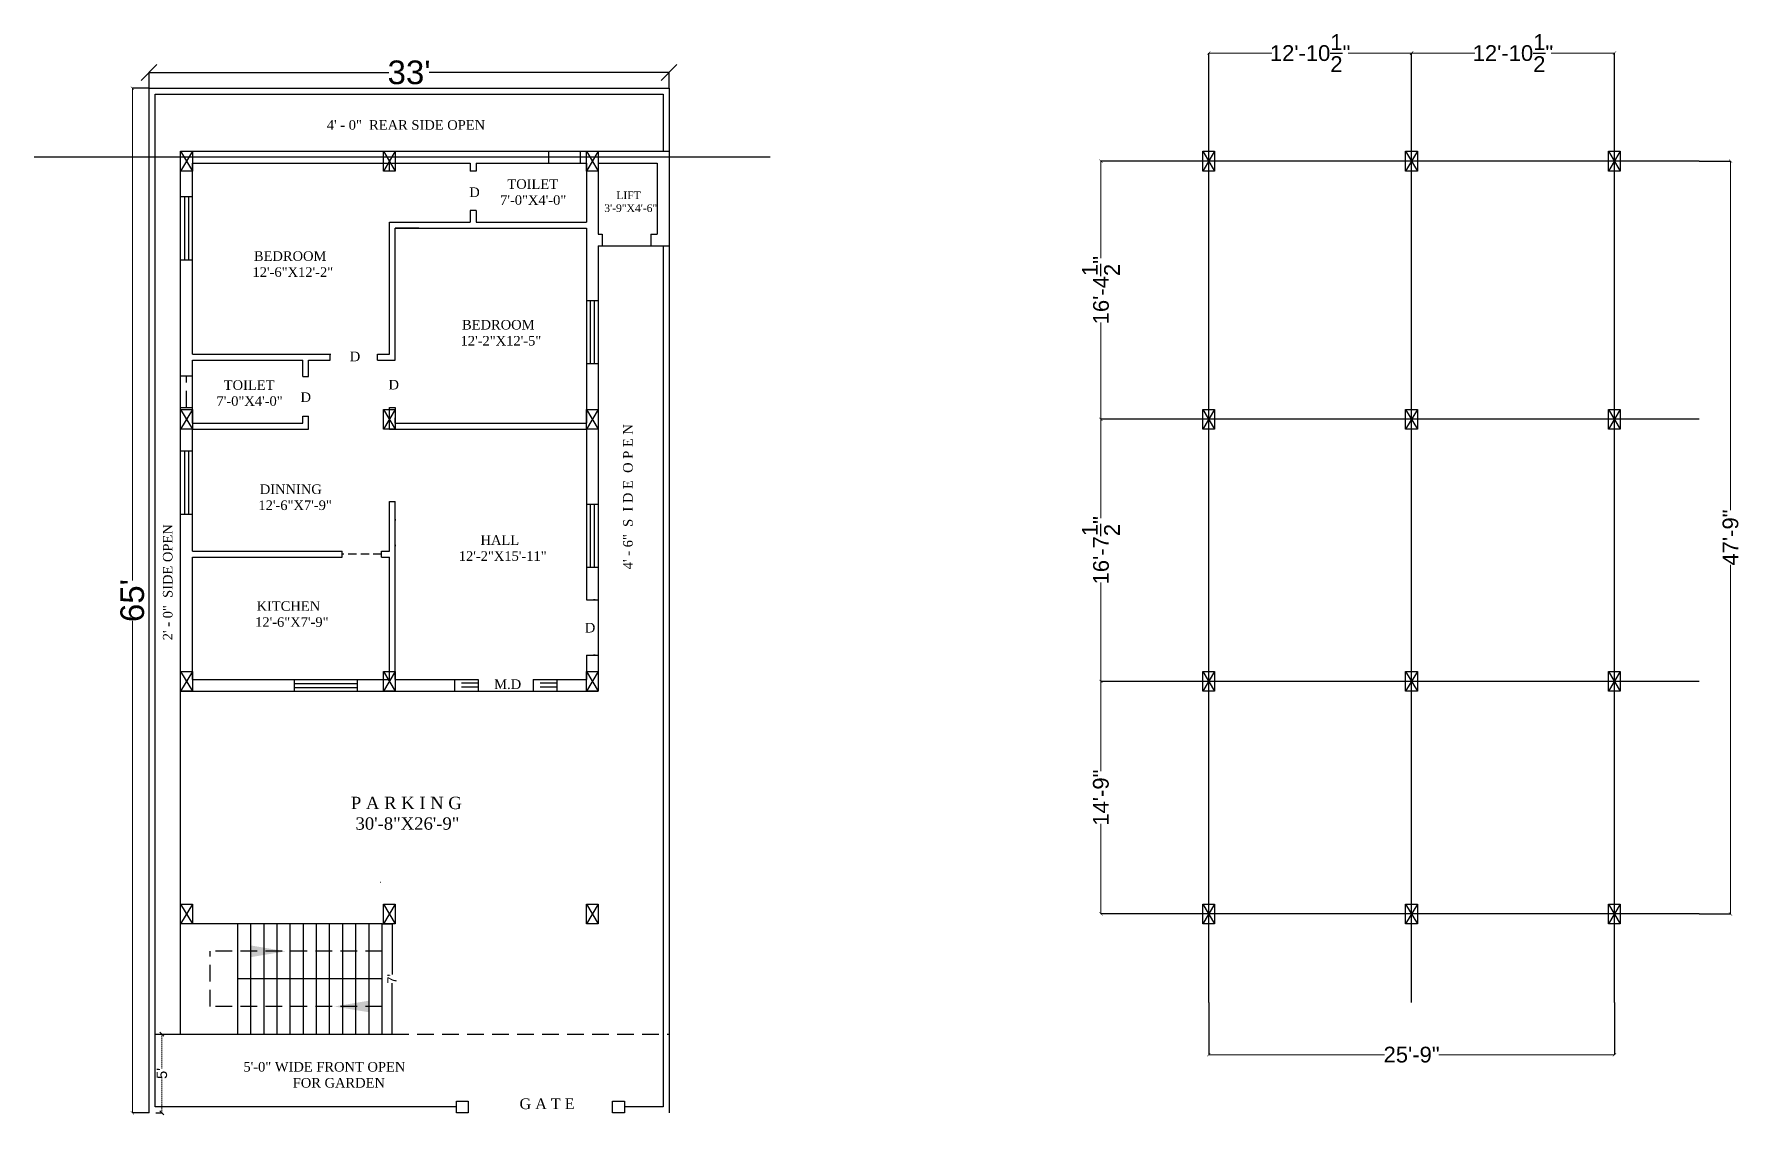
# Model space of a CAD drawing. Header units: inches. Extents: x 572007 to 584304, y -133032 to -127720.
# Drawn here: x 579729 to 581029, y -132217 to -131395 of the extents above; entities that cross this region are included whole.
import ezdxf

# ---------------------------------------------------------------- set-up
doc = ezdxf.new("R2010")
doc.units = ezdxf.units.IN
doc.header["$LTSCALE"] = 2
doc.header["$MEASUREMENT"] = 0
doc.header["$PDSIZE"] = 60727.40515
doc.linetypes.add('DASHED', pattern=[0.75, 0.5, -0.25])
doc.linetypes.add('HIDDEN', pattern=[9.525, 6.35, -3.175])
doc.styles.add('MtXpl_Times_New_Roma', font='times.ttf')
doc.styles.get("Standard").update_dxf_attribs({"font": 'arial.ttf'})
doc.dimstyles.new('Standard$0', dxfattribs={"dimtxt": 12, "dimasz": 2.5, "dimexe": 0, "dimexo": 0, "dimgap": 0, "dimtad": 0, "dimdec": 1, "dimzin": 0, "dimdsep": 46, "dimlunit": 4, "dimtxsty": 'Standard', "dimblk": 'ARCHTICK', "dimcen": 15.09, "dimclrd": 47, "dimadec": 0, "dimazin": 0, "dimtfac": 1, "dimtdec": 1, "dimtofl": 0, "dimtmove": 0, "dimatfit": 3, "dimldrblk": 'ARCHTICK', "dimfxl": 1, "dimtolj": 1, "dimtzin": 0, "dimlwd": 20, "dimarcsym": 0})

# ---------------------------------------------------------------- blocks, each defined once
blk = doc.blocks.new('_Oblique')
at = {"color": 0, "linetype": 'ByBlock', "lineweight": -2}
blk.add_line((-0.5, -0.5), (0.5, 0.5), dxfattribs=at)
blk = doc.blocks.new('*D30')
at = {"color": 0, "lineweight": -2, "transparency": 16777216}
for p, q in [((579821.6, -132155.8), (579826.3, -132155.8)), ((579821.6, -132215.8), (579826.3, -132215.8))]:
    blk.add_line(p, q, dxfattribs=at)
at = {"color": 47, "linetype": 'DASHED', "lineweight": 15, "transparency": 16777216}
for p, q in [((579826.3, -132155.8), (579826.3, -132182.1)), ((579826.3, -132215.8), (579826.3, -132189.5))]:
    blk.add_line(p, q, dxfattribs=at)
at = {"layer": 'DEFPOINTS', "color": 0, "transparency": 16777216}
for p in [(579819.6, -132155.8), (579819.6, -132215.8), (579826.3, -132215.8)]:
    blk.add_point(p, dxfattribs=at)
at = {"color": 47, "lineweight": 15, "transparency": 16777216, "xscale": 3, "yscale": 3, "zscale": 3}
for p, rotation in [((579826.3, -132155.8), 90), ((579826.3, -132215.8), 270)]:
    blk.add_blockref('_Oblique', p, dxfattribs=dict(at, rotation=rotation))
at = {"transparency": 16777216, "insert": (579826.3, -132185.8), "char_height": 12, "attachment_point": 5, "rotation": 90}
blk.add_mtext("\\A1;{\\H0.66667x;5'}", dxfattribs=at)
blk = doc.blocks.new('_ArchTick')
at = {"color": 0, "linetype": 'ByBlock', "const_width": 0.15}
blk.add_lwpolyline([(-0.5, -0.5), (0.5, 0.5)], dxfattribs=at)
blk = doc.blocks.new('*D31')
at = {"color": 0, "linetype": 'Continuous', "lineweight": -2, "transparency": 16777216}
for p, q in [((579816.6, -131435.8), (579803.8, -131435.8)), ((579816.6, -132215.8), (579803.8, -132215.8))]:
    blk.add_line(p, q, dxfattribs=at)
at = {"color": 47, "lineweight": 20, "transparency": 16777216}
for p, q in [((579803.8, -131435.8), (579803.8, -131810.5)), ((579803.8, -132215.8), (579803.8, -131841.1))]:
    blk.add_line(p, q, dxfattribs=at)
at = {"layer": 'DEFPOINTS', "color": 0, "transparency": 16777216}
for p in [(579816.6, -131435.8), (579803.8, -132215.8), (579816.6, -132215.8)]:
    blk.add_point(p, dxfattribs=at)
at = {"color": 47, "lineweight": 20, "transparency": 16777216, "xscale": 2.5, "yscale": 2.5, "zscale": 2.5}
for p, rotation in [((579803.8, -131435.8), 90), ((579803.8, -132215.8), 270)]:
    blk.add_blockref('_ArchTick', p, dxfattribs=dict(at, rotation=rotation))
at = {"color": 0, "transparency": 16777216, "insert": (579803.8, -131825.8), "char_height": 12, "attachment_point": 5, "rotation": 90}
blk.add_mtext("\\A1;{\\H1.5x;65'}", dxfattribs=at)
blk = doc.blocks.new('*D32')
at = {"color": 0, "linetype": 'Continuous', "lineweight": -2, "transparency": 16777216}
for p, q in [((580623.6, -131423.8), (580623.6, -131409)), ((580778.1, -131423.8), (580778.1, -131409))]:
    blk.add_line(p, q, dxfattribs=at)
at = {"color": 47, "lineweight": 20, "transparency": 16777216}
for p, q in [((580623.6, -131409), (580671.7, -131409)), ((580778.1, -131409), (580729.9, -131409))]:
    blk.add_line(p, q, dxfattribs=at)
at = {"layer": 'DEFPOINTS', "color": 0, "transparency": 16777216}
for p in [(580778.1, -131409), (580623.6, -131423.8), (580778.1, -131423.8)]:
    blk.add_point(p, dxfattribs=at)
at = {"color": 47, "lineweight": 20, "transparency": 16777216, "xscale": 2.5, "yscale": 2.5, "zscale": 2.5, "rotation": 180}
blk.add_blockref('_ArchTick', (580623.6, -131409), dxfattribs=at)
at = {"color": 47, "lineweight": 20, "transparency": 16777216, "xscale": 2.5, "yscale": 2.5, "zscale": 2.5}
blk.add_blockref('_ArchTick', (580778.1, -131409), dxfattribs=at)
at = {"color": 0, "transparency": 16777216, "insert": (580700.8, -131409), "char_height": 12, "attachment_point": 5}
blk.add_mtext('\\A1;12\'-10{\\H1x;\\S1/2;}"', dxfattribs=at)
blk = doc.blocks.new('*D33')
at = {"color": 0, "linetype": 'Continuous', "lineweight": -2, "transparency": 16777216}
for p, q in [((580778.1, -131423.8), (580778.1, -131409)), ((580932.6, -131423.8), (580932.6, -131409))]:
    blk.add_line(p, q, dxfattribs=at)
at = {"color": 47, "lineweight": 20, "transparency": 16777216}
for p, q in [((580778.1, -131409), (580826.2, -131409)), ((580932.6, -131409), (580884.4, -131409))]:
    blk.add_line(p, q, dxfattribs=at)
at = {"layer": 'DEFPOINTS', "color": 0, "transparency": 16777216}
for p in [(580932.6, -131409), (580778.1, -131423.8), (580932.6, -131423.8)]:
    blk.add_point(p, dxfattribs=at)
at = {"color": 47, "lineweight": 20, "transparency": 16777216, "xscale": 2.5, "yscale": 2.5, "zscale": 2.5, "rotation": 180}
blk.add_blockref('_ArchTick', (580778.1, -131409), dxfattribs=at)
at = {"color": 47, "lineweight": 20, "transparency": 16777216, "xscale": 2.5, "yscale": 2.5, "zscale": 2.5}
blk.add_blockref('_ArchTick', (580932.6, -131409), dxfattribs=at)
at = {"color": 0, "transparency": 16777216, "insert": (580855.3, -131409), "char_height": 12, "attachment_point": 5}
blk.add_mtext('\\A1;12\'-10{\\H1x;\\S1/2;}"', dxfattribs=at)
blk = doc.blocks.new('*D34')
at = {"color": 0, "linetype": 'Continuous', "lineweight": -2, "transparency": 16777216}
for p, q in [((580559.1, -131491.3), (580541.5, -131491.3)), ((580559.1, -131687.8), (580541.5, -131687.8))]:
    blk.add_line(p, q, dxfattribs=at)
at = {"color": 47, "lineweight": 20, "transparency": 16777216}
for p, q in [((580541.5, -131491.3), (580541.5, -131565.1)), ((580541.5, -131687.8), (580541.5, -131614))]:
    blk.add_line(p, q, dxfattribs=at)
at = {"layer": 'DEFPOINTS', "color": 0, "transparency": 16777216}
for p in [(580559.1, -131491.3), (580541.5, -131687.8), (580559.1, -131687.8)]:
    blk.add_point(p, dxfattribs=at)
at = {"color": 47, "lineweight": 20, "transparency": 16777216, "xscale": 2.5, "yscale": 2.5, "zscale": 2.5}
for p, rotation in [((580541.5, -131491.3), 90), ((580541.5, -131687.8), 270)]:
    blk.add_blockref('_ArchTick', p, dxfattribs=dict(at, rotation=rotation))
at = {"color": 0, "transparency": 16777216, "insert": (580541.5, -131589.5), "char_height": 12, "attachment_point": 5, "rotation": 90}
blk.add_mtext('\\A1;16\'-4{\\H1x;\\S1/2;}"', dxfattribs=at)
blk = doc.blocks.new('*D35')
at = {"color": 0, "linetype": 'Continuous', "lineweight": -2, "transparency": 16777216}
for p, q in [((580559.1, -131687.8), (580541.5, -131687.8)), ((580559.1, -131887.3), (580541.5, -131887.3))]:
    blk.add_line(p, q, dxfattribs=at)
at = {"color": 47, "lineweight": 20, "transparency": 16777216}
for p, q in [((580541.5, -131687.8), (580541.5, -131763.1)), ((580541.5, -131887.3), (580541.5, -131812))]:
    blk.add_line(p, q, dxfattribs=at)
at = {"layer": 'DEFPOINTS', "color": 0, "transparency": 16777216}
for p in [(580559.1, -131687.8), (580541.5, -131887.3), (580559.1, -131887.3)]:
    blk.add_point(p, dxfattribs=at)
at = {"color": 47, "lineweight": 20, "transparency": 16777216, "xscale": 2.5, "yscale": 2.5, "zscale": 2.5}
for p, rotation in [((580541.5, -131687.8), 90), ((580541.5, -131887.3), 270)]:
    blk.add_blockref('_ArchTick', p, dxfattribs=dict(at, rotation=rotation))
at = {"color": 0, "transparency": 16777216, "insert": (580541.5, -131787.5), "char_height": 12, "attachment_point": 5, "rotation": 90}
blk.add_mtext('\\A1;16\'-7{\\H1x;\\S1/2;}"', dxfattribs=at)
blk = doc.blocks.new('*D36')
at = {"color": 0, "linetype": 'Continuous', "lineweight": -2, "transparency": 16777216}
for p, q in [((580559.1, -131887.3), (580541.5, -131887.3)), ((580559.1, -132064.3), (580541.5, -132064.3))]:
    blk.add_line(p, q, dxfattribs=at)
at = {"color": 47, "lineweight": 20, "transparency": 16777216}
for p, q in [((580541.5, -131887.3), (580541.5, -131955.7)), ((580541.5, -132064.3), (580541.5, -131995.8))]:
    blk.add_line(p, q, dxfattribs=at)
at = {"layer": 'DEFPOINTS', "color": 0, "transparency": 16777216}
for p in [(580559.1, -131887.3), (580541.5, -132064.3), (580559.1, -132064.3)]:
    blk.add_point(p, dxfattribs=at)
at = {"color": 47, "lineweight": 20, "transparency": 16777216, "xscale": 2.5, "yscale": 2.5, "zscale": 2.5}
for p, rotation in [((580541.5, -131887.3), 90), ((580541.5, -132064.3), 270)]:
    blk.add_blockref('_ArchTick', p, dxfattribs=dict(at, rotation=rotation))
at = {"color": 0, "transparency": 16777216, "insert": (580541.5, -131975.8), "char_height": 12, "attachment_point": 5, "rotation": 90}
blk.add_mtext('\\A1;14\'-9"', dxfattribs=at)
blk = doc.blocks.new('*D37')
at = {"color": 0, "linetype": 'Continuous', "lineweight": -2, "transparency": 16777216}
for p, q in [((580997.1, -131491.3), (581021, -131491.3)), ((580997.1, -132064.3), (581021, -132064.3))]:
    blk.add_line(p, q, dxfattribs=at)
at = {"color": 47, "lineweight": 20, "transparency": 16777216}
for p, q in [((581021, -131491.3), (581021, -131756.9)), ((581021, -132064.3), (581021, -131798.6))]:
    blk.add_line(p, q, dxfattribs=at)
at = {"layer": 'DEFPOINTS', "color": 0, "transparency": 16777216}
for p in [(580997.1, -131491.3), (580997.1, -132064.3), (581021, -132064.3)]:
    blk.add_point(p, dxfattribs=at)
at = {"color": 47, "lineweight": 20, "transparency": 16777216, "xscale": 2.5, "yscale": 2.5, "zscale": 2.5}
for p, rotation in [((581021, -131491.3), 90), ((581021, -132064.3), 270)]:
    blk.add_blockref('_ArchTick', p, dxfattribs=dict(at, rotation=rotation))
at = {"color": 0, "transparency": 16777216, "insert": (581021, -131777.8), "char_height": 12, "attachment_point": 5, "rotation": 90}
blk.add_mtext('\\A1;47\'-9"', dxfattribs=at)
blk = doc.blocks.new('*D38')
at = {"color": 0, "linetype": 'Continuous', "lineweight": -2, "transparency": 16777216}
for p, q in [((580623.6, -132131.8), (580623.6, -132171.5)), ((580932.6, -132131.8), (580932.6, -132171.5))]:
    blk.add_line(p, q, dxfattribs=at)
at = {"color": 47, "lineweight": 20, "transparency": 16777216}
for p, q in [((580623.6, -132171.5), (580757.4, -132171.5)), ((580932.6, -132171.5), (580798.8, -132171.5))]:
    blk.add_line(p, q, dxfattribs=at)
at = {"layer": 'DEFPOINTS', "color": 0, "transparency": 16777216}
for p in [(580623.6, -132131.8), (580932.6, -132131.8), (580932.6, -132171.5)]:
    blk.add_point(p, dxfattribs=at)
at = {"color": 47, "lineweight": 20, "transparency": 16777216, "xscale": 2.5, "yscale": 2.5, "zscale": 2.5, "rotation": 180}
blk.add_blockref('_ArchTick', (580623.6, -132171.5), dxfattribs=at)
at = {"color": 47, "lineweight": 20, "transparency": 16777216, "xscale": 2.5, "yscale": 2.5, "zscale": 2.5}
blk.add_blockref('_ArchTick', (580932.6, -132171.5), dxfattribs=at)
at = {"color": 0, "transparency": 16777216, "insert": (580778.1, -132171.5), "char_height": 12, "attachment_point": 5}
blk.add_mtext('\\A1;25\'-9"', dxfattribs=at)

msp = doc.modelspace()

# ---------------------------------------------------------------- linework, layer by layer
at = {"linetype": 'Continuous'}
for p, q in [((579816.57, -131427.29), (579816.57, -131423.61)), ((579816.57, -131423.79), (579999.21, -131423.79)), ((580212.57, -131423.79), (580029.93, -131423.79)), ((580212.57, -131427.29), (580212.57, -131423.61)), ((579998.07, -132071.79), (580001.75, -132071.79)), ((580001.57, -132071.79), (580001.57, -132110.51)), ((580001.57, -132155.79), (580001.57, -132117.08))]:
    msp.add_line(p, q, dxfattribs=at)
at = {"linetype": 'ByBlock'}
for p, q in [((579816.57, -131435.79), (579816.57, -131427.29)), ((580212.57, -131435.79), (580212.57, -131427.29)), ((579816.57, -131435.79), (579808.57, -131435.79)), ((580121.07, -131492.79), (580121.07, -131483.79)), ((580145.07, -131492.79), (580145.07, -131483.79)), ((580161.57, -131546.79), (580161.57, -131555.79)), ((580198.57, -131546.79), (580198.57, -131555.79)), ((580004.07, -131678.79), (580004.07, -131690.79)), ((579999.57, -131750.29), (580004.07, -131750.29)), ((579994.07, -132071.79), (579998.07, -132071.79))]:
    msp.add_line(p, q, dxfattribs=at)
at = {"color": 0}
for p, q in [((580623.57, -132131.79), (580623.57, -131423.79)), ((580778.07, -132131.79), (580778.07, -131423.79)), ((580932.57, -132131.79), (580932.57, -131423.79)), ((580289.5, -131488.29), (579729, -131488.29)), ((580997.07, -131491.29), (580559.07, -131491.29)), ((579990.57, -131642.79), (580004.07, -131642.79)), ((580997.07, -131687.79), (580559.07, -131687.79)), ((579993.57, -131792.79), (579993.57, -131788.29)), ((580997.07, -131887.29), (580559.07, -131887.29)), ((580997.07, -132064.29), (580559.07, -132064.29)), ((579821.07, -132155.79), (580001.57, -132155.79)), ((580050.57, -132206.79), (580059.57, -132206.79)), ((580050.57, -132215.79), (580050.57, -132206.79)), ((580059.57, -132206.79), (580059.57, -132215.79)), ((580169.57, -132206.79), (580178.57, -132206.79)), ((580169.57, -132215.79), (580169.57, -132206.79)), ((580178.57, -132206.79), (580178.57, -132215.79)), ((580059.57, -132215.79), (580050.57, -132215.79)), ((580178.57, -132215.79), (580169.57, -132215.79))]:
    msp.add_line(p, q, dxfattribs=at)
for p, q in [((579816.57, -131435.79), (580212.57, -131435.79)), ((579816.57, -132215.79), (579816.57, -131435.79)), ((579821.07, -131440.29), (580208.07, -131440.29)), ((579821.07, -132211.29), (579821.07, -131440.29)), ((580208.07, -131440.29), (580208.07, -131483.79)), ((580212.57, -131435.79), (580212.57, -132215.79)), ((579840.57, -131483.79), (580158.57, -131483.79)), ((579840.57, -132095.79), (579840.57, -131483.79)), ((579849.57, -131492.79), (580061.07, -131492.79)), ((579849.57, -131638.29), (579849.57, -131492.79)), ((579999.57, -131498.79), (579999.57, -131492.79)), ((580061.07, -131492.79), (580061.07, -131498.79)), ((580065.57, -131492.79), (580065.57, -131498.79)), ((580065.57, -131492.79), (580149.57, -131492.79)), ((580149.57, -131492.79), (580149.57, -131537.79)), ((580158.57, -131483.79), (580212.57, -131483.79)), ((580158.57, -131492.79), (580158.57, -131546.79)), ((580158.57, -131492.79), (580203.57, -131492.79)), ((580203.57, -131492.79), (580203.57, -131546.79)), ((580778.07, -131498.79), (580778.07, -131492.79)), ((580065.57, -131498.79), (580061.07, -131498.79)), ((579840.57, -131518.29), (579849.57, -131518.29)), ((579843.57, -131518.29), (579843.57, -131566.29)), ((579846.57, -131518.29), (579846.57, -131566.29)), ((580061.07, -131528.79), (580061.07, -131537.79)), ((580065.57, -131528.79), (580061.07, -131528.79)), ((580065.57, -131528.79), (580065.57, -131537.79)), ((579999.57, -131537.79), (580061.07, -131537.79)), ((579999.57, -131638.29), (579999.57, -131537.79)), ((580004.07, -131542.29), (580149.57, -131542.29)), ((580004.07, -131642.79), (580004.07, -131542.29)), ((580022.07, -131542.29), (580004.07, -131542.29)), ((580065.57, -131537.79), (580149.57, -131537.79)), ((580149.57, -131542.29), (580149.57, -131690.79)), ((580158.57, -131546.79), (580161.57, -131546.79)), ((580198.57, -131546.79), (580203.57, -131546.79)), ((580158.57, -131555.79), (580158.57, -131894.79)), ((580158.57, -131555.79), (580212.57, -131555.79)), ((580208.07, -131555.79), (580208.07, -132211.29)), ((579840.57, -131566.29), (579849.57, -131566.29)), ((580149.57, -131597.43), (580158.57, -131597.43)), ((580152.57, -131597.43), (580152.57, -131645.43)), ((580155.57, -131597.43), (580155.57, -131645.43)), ((579849.57, -131638.29), (579954.92, -131638.29)), ((579849.57, -131642.79), (579933.57, -131642.79)), ((579849.57, -131690.79), (579849.57, -131642.79)), ((579933.57, -131655.29), (579933.57, -131642.79)), ((579938.07, -131642.79), (579954.57, -131642.79)), ((579938.07, -131655.29), (579938.07, -131642.79)), ((579954.57, -131642.79), (579954.57, -131638.29)), ((579990.57, -131638.29), (579999.57, -131638.29)), ((579990.57, -131642.79), (579990.57, -131638.29)), ((580149.57, -131645.43), (580158.57, -131645.43)), ((579840.57, -131654.79), (579849.57, -131654.79)), ((579933.57, -131655.29), (579938.07, -131655.29)), ((579840.57, -131678.79), (579849.57, -131678.79)), ((579933.57, -131690.79), (579933.57, -131685.29)), ((579933.57, -131685.29), (579938.07, -131685.29)), ((579938.07, -131695.29), (579938.07, -131685.29)), ((579999.57, -131678.79), (580004.07, -131678.79)), ((579999.57, -131695.29), (579999.57, -131678.79)), ((580004.07, -131690.79), (580004.07, -131686.79)), ((579849.57, -131690.79), (579933.57, -131690.79)), ((579849.57, -131695.29), (579938.07, -131695.29)), ((579849.57, -131788.29), (579849.57, -131695.29)), ((579999.57, -131695.29), (580149.57, -131695.29)), ((580004.07, -131690.79), (580149.57, -131690.79)), ((580149.57, -131695.29), (580149.57, -131825.29)), ((579840.57, -131711.93), (579849.57, -131711.93)), ((579843.57, -131711.93), (579843.57, -131759.93)), ((579846.57, -131711.93), (579846.57, -131759.93)), ((579999.57, -131788.29), (579999.57, -131750.29)), ((580004.07, -131885.79), (580004.07, -131750.29)), ((580149.57, -131752.29), (580158.57, -131752.29)), ((580152.57, -131752.29), (580152.57, -131800.29)), ((580155.57, -131752.29), (580155.57, -131800.29)), ((579840.57, -131759.93), (579849.57, -131759.93)), ((580004.07, -131763.92), (580004.07, -131764.92)), ((579849.57, -131788.29), (579963.57, -131788.29)), ((579849.57, -131885.79), (579849.57, -131792.79)), ((579849.57, -131792.79), (579963.57, -131792.79)), ((579963.57, -131792.79), (579963.57, -131788.29)), ((579993.57, -131788.29), (579999.57, -131788.29)), ((579993.57, -131792.79), (579999.57, -131792.79)), ((579999.57, -131827.86), (579999.57, -131792.79)), ((580004.07, -131783.29), (580004.07, -131784.3)), ((580149.57, -131800.29), (580158.57, -131800.29)), ((579999.57, -131885.79), (579999.57, -131827.86)), ((580149.57, -131825.29), (580158.57, -131825.29)), ((580156.22, -131825.29), (580154.91, -131825.29)), ((580149.57, -131867.29), (580149.57, -131885.79)), ((580149.57, -131867.29), (580158.57, -131867.29)), ((580156.22, -131867.29), (580154.91, -131867.29)), ((579840.57, -131894.79), (580158.57, -131894.79)), ((579849.57, -131885.79), (579953.07, -131885.79)), ((579927, -131885.79), (579927, -131894.79)), ((579927, -131888.93), (579975, -131888.93)), ((579927, -131891.93), (579975, -131891.93)), ((579951.07, -131885.79), (579999.57, -131885.79)), ((579975, -131885.79), (579975, -131894.79)), ((580004.07, -131885.79), (580067.07, -131885.79)), ((580049.07, -131885.79), (580049.07, -131894.79)), ((580067.07, -131885.79), (580067.07, -131894.79)), ((580109.07, -131885.79), (580149.57, -131885.79)), ((580109.07, -131885.79), (580109.07, -131894.79)), ((580127.07, -131885.79), (580127.07, -131894.79)), ((579994.07, -132071.79), (579840.57, -132071.79)), ((579840.57, -132155.79), (579840.57, -132071.79)), ((579884.07, -132155.79), (579884.07, -132071.79)), ((579894.07, -132155.79), (579894.07, -132071.79)), ((579904.07, -132155.79), (579904.07, -132071.79)), ((579914.07, -132155.79), (579914.07, -132071.79)), ((579924.07, -132155.79), (579924.07, -132071.79)), ((579934.07, -132155.79), (579934.07, -132071.79)), ((579944.07, -132155.79), (579944.07, -132071.79)), ((579954.07, -132155.79), (579954.07, -132071.79)), ((579964.07, -132155.79), (579964.07, -132071.79)), ((579974.07, -132155.79), (579974.07, -132071.79)), ((579984.07, -132155.79), (579984.07, -132071.79)), ((579994.07, -132155.79), (579994.07, -132071.79)), ((579994.07, -132113.79), (579884.07, -132113.79)), ((580050.57, -132211.29), (579821.07, -132211.29)), ((580208.07, -132211.29), (580178.57, -132211.29))]:
    msp.add_line(p, q)
at = {"color": 240}
for p, q in [((579849.57, -131483.79), (579840.57, -131498.79)), ((579840.57, -131483.79), (579849.57, -131498.79)), ((580004.07, -131483.79), (579995.07, -131498.79)), ((579995.07, -131483.79), (580004.07, -131498.79)), ((580158.57, -131483.79), (580149.57, -131498.79)), ((580149.57, -131483.79), (580158.57, -131498.79)), ((580628.07, -131483.79), (580619.07, -131498.79)), ((580619.07, -131483.79), (580628.07, -131498.79)), ((580782.57, -131483.79), (580773.57, -131498.79)), ((580773.57, -131483.79), (580782.57, -131498.79)), ((580937.07, -131483.79), (580928.07, -131498.79)), ((580928.07, -131483.79), (580937.07, -131498.79)), ((579849.57, -131680.29), (579840.57, -131695.29)), ((579840.57, -131680.29), (579849.57, -131695.29)), ((580004.07, -131680.29), (579995.07, -131695.29)), ((579995.07, -131680.29), (580004.07, -131695.29)), ((580158.57, -131680.29), (580149.57, -131695.29)), ((580149.57, -131680.29), (580158.57, -131695.29)), ((580628.07, -131680.29), (580619.07, -131695.29)), ((580619.07, -131680.29), (580628.07, -131695.29)), ((580782.57, -131680.29), (580773.57, -131695.29)), ((580773.57, -131680.29), (580782.57, -131695.29)), ((580937.07, -131680.29), (580928.07, -131695.29)), ((580928.07, -131680.29), (580937.07, -131695.29)), ((579849.57, -131879.79), (579840.57, -131894.79)), ((579840.57, -131879.79), (579849.57, -131894.79)), ((580004.07, -131879.79), (579995.07, -131894.79)), ((579995.07, -131879.79), (580004.07, -131894.79)), ((580158.57, -131879.79), (580149.57, -131894.79)), ((580149.57, -131879.79), (580158.57, -131894.79)), ((580628.07, -131879.79), (580619.07, -131894.79)), ((580619.07, -131879.79), (580628.07, -131894.79)), ((580782.57, -131879.79), (580773.57, -131894.79)), ((580773.57, -131879.79), (580782.57, -131894.79)), ((580937.07, -131879.79), (580928.07, -131894.79)), ((580928.07, -131879.79), (580937.07, -131894.79)), ((579849.57, -132056.79), (579840.57, -132071.79)), ((579840.57, -132056.79), (579849.57, -132071.79)), ((580004.07, -132056.79), (579995.07, -132071.79)), ((579995.07, -132056.79), (580004.07, -132071.79)), ((580158.57, -132056.79), (580149.57, -132071.79)), ((580149.57, -132056.79), (580158.57, -132071.79)), ((580628.07, -132056.79), (580619.07, -132071.79)), ((580619.07, -132056.79), (580628.07, -132071.79)), ((580782.57, -132056.79), (580773.57, -132071.79)), ((580773.57, -132056.79), (580782.57, -132071.79)), ((580937.07, -132056.79), (580928.07, -132071.79)), ((580928.07, -132056.79), (580937.07, -132071.79))]:
    msp.add_line(p, q, dxfattribs=at)
at = {"linetype": 'HIDDEN'}
for p, q in [((580145.07, -131488.29), (580121.07, -131488.29)), ((579845.07, -131678.79), (579845.07, -131654.79)), ((580067.07, -131888.79), (580049.07, -131888.79)), ((580067.07, -131891.79), (580049.07, -131891.79)), ((580127.07, -131888.79), (580109.07, -131888.79)), ((580127.07, -131891.79), (580109.07, -131891.79)), ((579994.07, -132092.79), (579863.07, -132092.79)), ((579863.07, -132134.79), (579863.07, -132092.79)), ((579994.07, -132134.79), (579863.07, -132134.79))]:
    msp.add_line(p, q, dxfattribs=at)
at = {"linetype": 'HIDDEN', "ltscale": 0.5}
msp.add_line((579993.57, -131790.54), (579963.57, -131790.54), dxfattribs=at)
at = {"color": 0, "linetype": 'HIDDEN'}
msp.add_line((580001.57, -132155.79), (580212.57, -132155.79), dxfattribs=at)
at = {"color": 240}
for points in [[(579840.57, -131483.79), (579849.57, -131483.79), (579849.57, -131498.79), (579840.57, -131498.79)], [(579995.07, -131483.79), (580004.07, -131483.79), (580004.07, -131498.79), (579995.07, -131498.79)], [(580149.57, -131483.79), (580158.57, -131483.79), (580158.57, -131498.79), (580149.57, -131498.79)], [(580619.07, -131483.79), (580628.07, -131483.79), (580628.07, -131498.79), (580619.07, -131498.79)], [(580773.57, -131483.79), (580782.57, -131483.79), (580782.57, -131498.79), (580773.57, -131498.79)], [(580928.07, -131483.79), (580937.07, -131483.79), (580937.07, -131498.79), (580928.07, -131498.79)], [(579840.57, -131680.29), (579849.57, -131680.29), (579849.57, -131695.29), (579840.57, -131695.29)], [(579995.07, -131680.29), (580004.07, -131680.29), (580004.07, -131695.29), (579995.07, -131695.29)], [(580149.57, -131680.29), (580158.57, -131680.29), (580158.57, -131695.29), (580149.57, -131695.29)], [(580619.07, -131680.29), (580628.07, -131680.29), (580628.07, -131695.29), (580619.07, -131695.29)], [(580773.57, -131680.29), (580782.57, -131680.29), (580782.57, -131695.29), (580773.57, -131695.29)], [(580928.07, -131680.29), (580937.07, -131680.29), (580937.07, -131695.29), (580928.07, -131695.29)], [(579840.57, -131879.79), (579849.57, -131879.79), (579849.57, -131894.79), (579840.57, -131894.79)], [(579995.07, -131879.79), (580004.07, -131879.79), (580004.07, -131894.79), (579995.07, -131894.79)], [(580149.57, -131879.79), (580158.57, -131879.79), (580158.57, -131894.79), (580149.57, -131894.79)], [(580619.07, -131879.79), (580628.07, -131879.79), (580628.07, -131894.79), (580619.07, -131894.79)], [(580773.57, -131879.79), (580782.57, -131879.79), (580782.57, -131894.79), (580773.57, -131894.79)], [(580928.07, -131879.79), (580937.07, -131879.79), (580937.07, -131894.79), (580928.07, -131894.79)], [(579840.57, -132056.79), (579849.57, -132056.79), (579849.57, -132071.79), (579840.57, -132071.79)], [(579995.07, -132056.79), (580004.07, -132056.79), (580004.07, -132071.79), (579995.07, -132071.79)], [(580149.57, -132056.79), (580158.57, -132056.79), (580158.57, -132071.79), (580149.57, -132071.79)], [(580619.07, -132056.79), (580628.07, -132056.79), (580628.07, -132071.79), (580619.07, -132071.79)], [(580773.57, -132056.79), (580782.57, -132056.79), (580782.57, -132071.79), (580773.57, -132071.79)], [(580928.07, -132056.79), (580937.07, -132056.79), (580937.07, -132071.79), (580928.07, -132071.79)]]:
    msp.add_lwpolyline(points, close=True, dxfattribs=at)
msp.add_arc((579992.52, -132039.76), 0.442, 263.27978, 319.7041)
msp.add_solid([(579894.07, -132088.36), (579920.67, -132092.79), (579894.07, -132097.23)])
at = {"color": 0}
msp.add_solid([(579984.07, -132139.23), (579957.47, -132134.79), (579984.07, -132130.36)], dxfattribs=at)

# ---------------------------------------------------------------- block references
at = {"linetype": 'ByBlock', "xscale": 12, "yscale": 12, "zscale": 12, "rotation": 180}
msp.add_blockref('_Oblique', (579816.57, -131423.79), dxfattribs=at)
at = {"linetype": 'ByBlock', "xscale": 12, "yscale": 12, "zscale": 12}
msp.add_blockref('_Oblique', (580212.57, -131423.79), dxfattribs=at)

# ---------------------------------------------------------------- texts
at = {"color": 174, "true_color": 0x0000a3, "style": 'MtXpl_Times_New_Roma'}
for s, height, p in [('4\' - 0"  REAR SIDE OPEN', 7.3089, (579951.89, -131467.37)), ('D', 7.31, (580060.39, -131518.6)), ('    LIFT', 5.847, (580163.57, -131520.22)), ('3\'-9"X4\'-6"', 5.8471, (580163.22, -131529.97)), ('BEDROOM', 7.309, (579896.39, -131567.18)), ('12\'-6"X12\'-2"', 7.3089, (579895.3, -131579.37)), ('BEDROOM', 7.309, (580054.89, -131619.47)), ('12\'-2"X12\'-5"', 7.3089, (580053.8, -131631.65)), ('D', 7.31, (579969.39, -131643.6)), ('D', 7.31, (579998.89, -131665.1)), ('D', 7.31, (579931.89, -131674.6)), ('DINNING', 7.309, (579900.88, -131744.68)), ('12\'-6"X7\'-9"', 7.3089, (579899.8, -131756.87)), ('KITCHEN', 7.309, (579898.39, -131833.6)), ('12\'-6"X7\'-9"', 7.3089, (579897.3, -131845.78)), ('D', 7.31, (580148.39, -131850.1)), ('M.D', 7.309, (580079.39, -131893.1)), ('  G A T E', 8.121, (580092.57, -132212.91))]:
    msp.add_text(s, height=height, dxfattribs=at).set_placement(p)
for s, p in [('4\' - 6"  S  I D E  O P E N', (580184.88, -131801.96)), ('2\' - 0"  SIDE OPEN', (579834.38, -131856.03))]:
    msp.add_text(s, height=7.3089, rotation=90, dxfattribs=at).set_placement(p)
at = {"linetype": 'ByBlock', "insert": (580014.57, -131423.79), "char_height": 18, "attachment_point": 5}
msp.add_mtext("\\A1;33'", dxfattribs=at)
at = {"color": 174, "true_color": 0x0000a3, "attachment_point": 1, "style": 'MtXpl_Times_New_Roma'}
for s, width, gutter_width, insert, char_height in [('  TOILET\\P7\'-0"X4\'-0" ', 93.06, 1267.28, (580083.9, -131505.06), 7.3089), ('  TOILET\\P7\'-0"X4\'-0" ', 93.06, 1267.28, (579867.9, -131658.06), 7.3089), ('      HALL \\P12\'-2"X15\'-11" ', 93.06, 1267.28, (580052.4, -131776.06), 7.3089), ('   P A R K I N G\\P    30\'-8"X26\'-9" ', 119.7683, 1630.99, (579959.59, -131975.13), 9.4066), ('\\pxqc;5\'-0" WIDE FRONT OPEN         FOR GARDEN ', 123.2473, 1267.28, (579888.4, -132177.06), 7.3089)]:
    msp.add_mtext_dynamic_manual_height_columns(s, width=width, gutter_width=gutter_width, heights=[0], dxfattribs=dict(at, insert=insert, char_height=char_height))
at = {"color": 182, "linetype": 'ByBlock', "insert": (580001.57, -132113.79), "char_height": 7, "attachment_point": 5, "rotation": 90}
msp.add_mtext("\\A1;7'", dxfattribs=at)

# ---------------------------------------------------------------- dimensions: what is measured, and where the dimension line sits
at = {"color": 0}
for p1, p2, distance, picture, middle in [((580623.57, -131423.79), (580778.07, -131423.79), 14.79, '*D32', (580700.82, -131409)), ((580559.07, -131491.29), (580559.07, -131687.79), -17.57, '*D34', (580541.5, -131589.54)), ((580997.07, -131491.29), (580997.07, -132064.29), 23.93, '*D37', (581021, -131777.79)), ((580623.57, -132131.79), (580932.57, -132131.79), -39.71, '*D38', (580778.07, -132171.5))]:
    dim = msp.add_aligned_dim(p1=p1, p2=p2, distance=distance, dimstyle='Standard$0', dxfattribs=at)
    dim.commit()
    dim.dimension.update_dxf_attribs({"geometry": picture, "text_midpoint": middle})
for base, p1, p2, angle, picture, middle in [((580932.57, -131409), (580778.07, -131423.79), (580932.57, -131423.79), 180, '*D33', (580855.32, -131409)), ((580541.5, -131887.29), (580559.07, -131687.79), (580559.07, -131887.29), 90, '*D35', (580541.5, -131787.54)), ((580541.5, -132064.29), (580559.07, -131887.29), (580559.07, -132064.29), 90, '*D36', (580541.5, -131975.79))]:
    dim = msp.add_linear_dim(base=base, p1=p1, p2=p2, angle=angle, dimstyle='Standard$0', override={"dimtmove": 1}, dxfattribs=at)
    dim.commit()
    dim.dimension.update_dxf_attribs({"geometry": picture, "text_midpoint": middle})
dim = msp.add_aligned_dim(p1=(579816.57, -131435.79), p2=(579816.57, -132215.79), distance=-12.74, text='{\\H1.5x;<>}', dimstyle='Standard$0', dxfattribs=at)
dim.commit()
dim.dimension.update_dxf_attribs({"geometry": '*D31', "text_midpoint": (579803.83, -131825.79)})
dim = msp.add_aligned_dim(p1=(579819.57, -132155.79), p2=(579819.57, -132215.79), distance=6.76, text='{\\H0.66667x;<>}', dimstyle='Standard$0', override={"dimasz": 3, "dimexo": 2, "dimblk": 'Oblique', "dimclrt": 256, "dimaunit": 3, "dimldrblk": 'Oblique', "dimfxl": 6, "dimfxlon": 1, "dimlwd": 15, "dimarcsym": 1}, dxfattribs=at)
dim.commit()
dim.dimension.update_dxf_attribs({"geometry": '*D30', "text_midpoint": (579826.33, -132185.79)})

doc.saveas('drawing.dxf')
